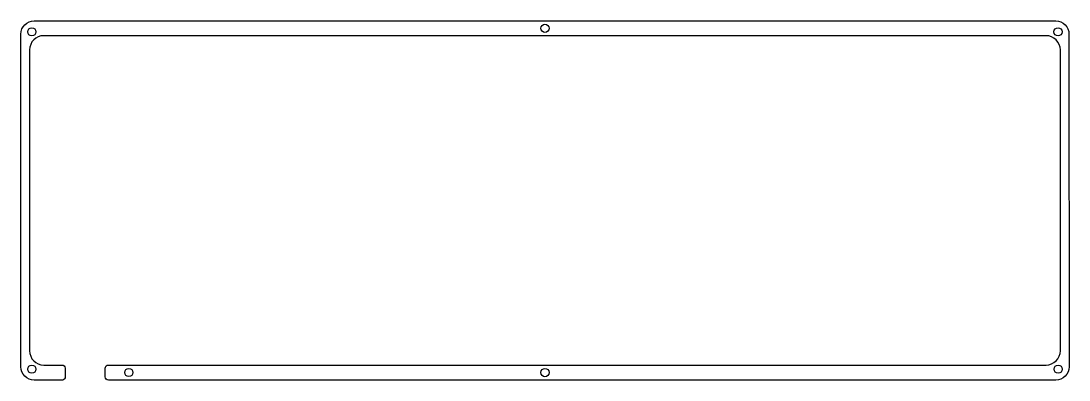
# Model space of a CAD drawing. Header units: millimetres. Extents: x -338 to -14, y 12 to 123.
import ezdxf

# ---------------------------------------------------------------- set-up
doc = ezdxf.new("R2010")
doc.units = ezdxf.units.MM
doc.layers.get('0').update_dxf_attribs({"linetype": 'CONTINUOUS'})

msp = doc.modelspace()

# ---------------------------------------------------------------- linework, layer by layer
msp.add_lwpolyline([(-310.98, 11.87), (-310.98, 11.88, -0.414214), (-311.98, 12.88), (-311.98, 15.52, -0.414214), (-310.98, 16.52), (-20.95, 16.52, 0.414214), (-16.52, 20.95), (-16.52, 114.05, 0.414214), (-20.95, 118.47), (-330.95, 118.47, 0.414212), (-335.37, 114.05), (-335.37, 20.95, 0.41421), (-330.96, 16.53), (-325.35, 16.53, -0.414199), (-324.35, 15.53), (-324.35, 12.84, -0.335818), (-325.08, 11.87), (-333.95, 11.87, -0.414217), (-338.03, 15.95), (-338.03, 118.95, -0.41421), (-333.95, 123.02), (-17.95, 123.03, -0.414123), (-13.87, 118.95), (-13.84, 15.95, -0.414305), (-17.91, 11.88)], format="xyb", close=True)
for centre, radius in [((-334.66, 119.65), 1.28), ((-175.95, 120.75), 1.28), ((-17.24, 119.66), 1.27), ((-334.66, 15.24), 1.27), ((-17.21, 15.24), 1.27), ((-304.66, 14.2), 1.27), ((-175.95, 14.2), 1.28)]:
    msp.add_circle(centre, radius)

doc.saveas('drawing.dxf')
